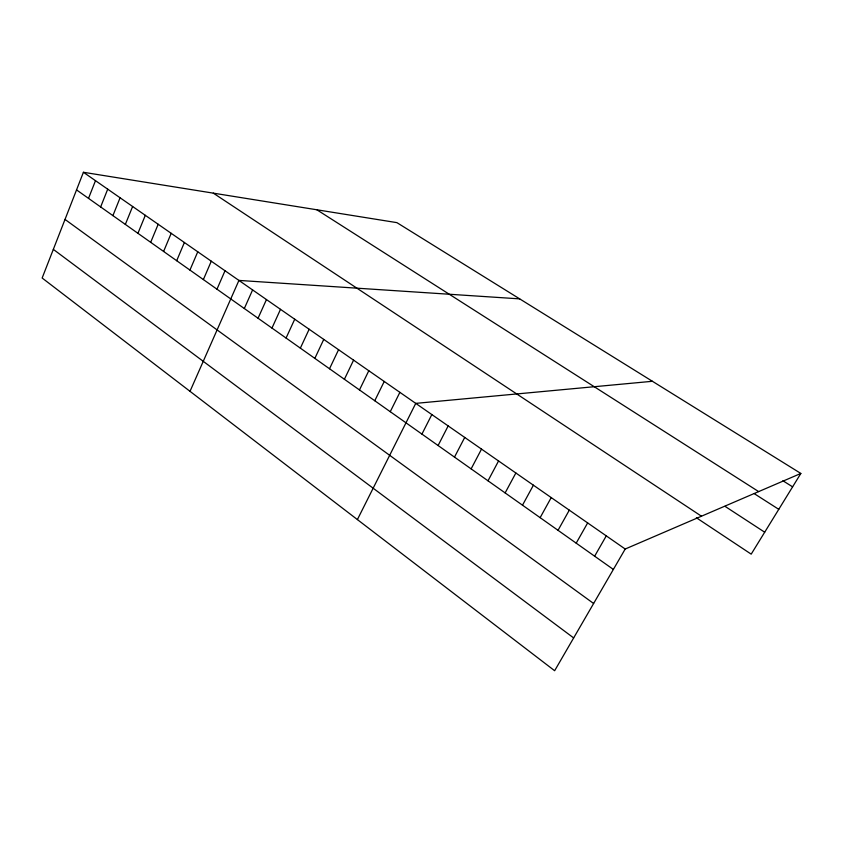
<?xml version="1.0" encoding="UTF-8"?>
<svg xmlns="http://www.w3.org/2000/svg" width="843" height="843" viewBox="0 0 843 843"><rect width="100%" height="100%" fill="white"/><g stroke="black" fill="none" stroke-linecap="round" stroke-linejoin="round"><path stroke-width="1.26" d="M83.415 172.278L42.15 278.021L554.641 670.722L625.2 549.025L800.85 473.45L396.895 222.636L83.415 172.278L625.2 549.025M88.515 198.368L95.491 180.676M100.644 206.946L107.714 189.18M112.92 215.618L120.085 197.778M125.344 224.417L132.625 206.493M137.936 233.311L145.312 215.323M150.686 242.331L158.178 224.259M163.605 251.456L171.192 233.321M176.693 260.708L184.385 242.499M189.938 270.076L197.757 251.794M203.374 279.57L211.298 261.204M216.978 289.191L225.018 270.751M190.023 391.321L238.927 280.413L519.699 298.875M244.322 308.517L252.605 289.929M258.053 318.233L266.462 299.56M271.973 328.075L280.498 309.328M286.072 338.043L294.723 319.223M300.361 348.138L309.149 329.244M314.839 358.38L323.754 339.402M329.518 368.76L338.57 349.708M344.397 379.276L353.586 360.14M359.476 389.94L368.802 370.73M374.766 400.741L384.239 381.457M390.267 411.7L399.877 392.343M357.4 519.583L415.747 403.375L652.419 381.289M421.932 434.092L431.848 414.566M438.097 445.515L448.17 425.915M454.493 457.117L464.725 437.433M471.132 468.877L481.522 449.108M488.013 480.805L498.561 460.963M505.136 492.913L515.863 472.986M522.502 505.189L533.408 485.189M540.142 517.665L551.217 497.581M558.034 530.31L569.299 510.152M576.201 543.155L587.655 522.913M594.642 556.19L606.286 535.863M800.85 473.45L751.197 554.146L696.36 517.75M782.894 480.752L792.61 486.843M316.842 209.77L758.668 491.606M754.337 493.703L778.774 509.33M725.033 506.348L764.696 532.207M213.3 193.142L701.471 516.211M76.544 189.907L613.367 569.436M65.016 219.422L593.62 603.493M53.33 249.37L573.651 637.93"/></g></svg>
